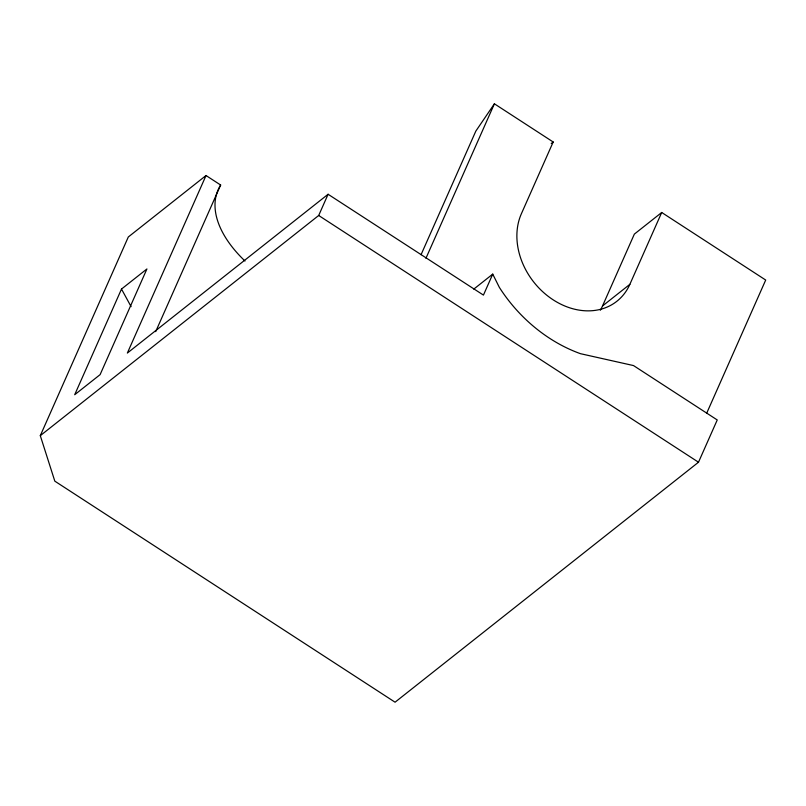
<?xml version="1.0" encoding="UTF-8"?>
<svg xmlns="http://www.w3.org/2000/svg" width="806" height="806" viewBox="0 0 806 806"><rect width="100%" height="100%" fill="white"/><g stroke="black" fill="none" stroke-linecap="round" stroke-linejoin="round"><path stroke-width="1.21" d="M473.797 289.102L492.738 274.121L499.367 287.41A138.602 110.986 51.7 0 0 580.461 353.683L633.516 365.571L717.239 419.956L698.5 462.221L395.061 702.197L54.818 481.152L40.3 435.663L128.305 236.984L206.024 175.527L220.653 185.027A117.525 64.833 23.9 0 0 244.994 261.013M121.505 289.052L74.696 394.728L100.105 374.639L146.924 268.962L121.505 289.052L131.086 306.633M206.024 175.527L127.358 353.058L328.092 194.266L483.439 295.097L492.738 274.121M155.689 331.629L220.653 185.027M40.3 435.663L318.692 215.484L328.092 194.266M421.054 254.716L475.822 131.126L494.4 103.803L553.188 141.987L521.341 213.842A66.525 53.277 51.7 0 0 553.128 299.812A66.525 53.277 51.7 0 0 629.859 284.337L661.706 212.482L765.7 280.045L706.59 413.438M425.941 258.283L494.4 103.803M600.349 310.25A66.525 53.277 51.7 0 0 602.515 305.968L634.352 234.113L661.706 212.482M551.233 143.528L553.188 141.987M602.515 305.968L629.859 284.337M318.692 215.484L698.5 462.221"/></g></svg>
